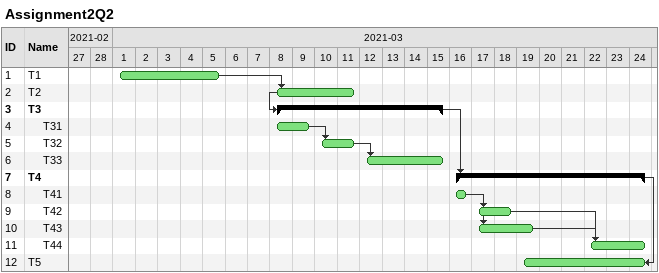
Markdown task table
Assignment2Q2

| ID | Level | Task | Start | Finish | Predecessors |
|---|---|---|---|---|---|
| 1 | 1 | T1 | 2021-03-01 | 2021-03-05 |  |
| 2 | 1 | T2 | 2021-03-08 | 2021-03-11 | 1 |
| 3 | 1 | **T3** | 2021-03-08 | 2021-03-15 | 2SS |
| 4 | 2 | T31 | 2021-03-08 | 2021-03-09 |  |
| 5 | 2 | T32 | 2021-03-10 | 2021-03-11 | 4 |
| 6 | 2 | T33 | 2021-03-12 | 2021-03-15 | 5 |
| 7 | 1 | **T4** | 2021-03-16 | 2021-03-24 | 3 |
| 8 | 2 | T41 | 2021-03-16 | 2021-03-16 |  |
| 9 | 2 | T42 | 2021-03-17 | 2021-03-18 | 8 |
| 10 | 2 | T43 | 2021-03-17 | 2021-03-19 | 8 |
| 11 | 2 | T44 | 2021-03-22 | 2021-03-24 | 9, 10 |
| 12 | 1 | T5 | 2021-03-19 | 2021-03-24 | 7FF |
